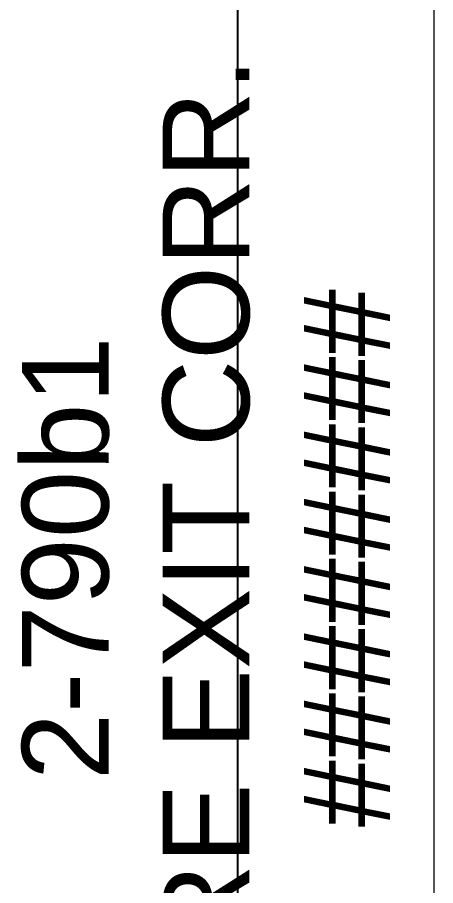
# Model space of a CAD drawing. Header units: centimetres. Extents: x -678439 to 55805, y -426864 to 17948.
# Drawn here: x 47447.1 to 47640.3, y 16567.6 to 16968.7 of the extents above; entities that cross this region are included whole.
import ezdxf
from ezdxf.enums import TextEntityAlignment as Align

# ---------------------------------------------------------------- set-up
doc = ezdxf.new("R2010")
doc.units = ezdxf.units.CM
doc.header["$LTSCALE"] = 0.01
doc.header["$MEASUREMENT"] = 0
doc.layers.get('0').update_dxf_attribs({"lineweight": 0})
doc.layers.add('6', color=242, linetype='Continuous')
doc.layers.add('AI-040 @ 250', color=2, linetype='Continuous', lineweight=20)
doc.layers.add('PERDE DUVAR', color=5, linetype='Continuous', lineweight=40)
doc.styles.add('Arial', font='arial.ttf')

# ---------------------------------------------------------------- blocks, each defined once
blk = doc.blocks.new('A$C4FB81733')
at = {"layer": 'PERDE DUVAR', "lineweight": -2}
blk.add_lwpolyline([(8780, 5140), (0, 5140), (0, 5540), (8780, 5540)], dxfattribs=at)
blk = doc.blocks.new('*U93')
at = {"style": 'Arial'}
for tag, p in [('NO', (1.676, 0.8)), ('MAHAL', (1.676, -1.8)), ('ALAN', (1.676, -4.4))]:
    blk.add_attdef(tag, text='', height=1.6, dxfattribs=at).set_placement(p, align=Align.MIDDLE_CENTER)
blk = doc.blocks.new('A$C6B6314DF')
at = {"layer": '6'}
blk.add_line((-37.61, -9.85), (-37.61, -21.4214), dxfattribs=at)

msp = doc.modelspace()

# ---------------------------------------------------------------- block references
at = {"xscale": 0.1, "yscale": 0.1, "zscale": 0.1, "rotation": 90}
msp.add_blockref('A$C4FB81733', (48193.68, 16223.87), dxfattribs=at)
at = {"layer": '6', "xscale": 100, "yscale": 100, "zscale": 100}
msp.add_blockref('A$C6B6314DF', (51309.68, 18103.87), dxfattribs=at)
at = {"layer": 'AI-040 @ 250', "color": 2, "linetype": 'Continuous', "lineweight": -2, "transparency": 33554610, "xscale": 25, "yscale": 25, "zscale": 25, "rotation": 90}
msp.add_blockref('*U93', (47489.18, 16676.95), dxfattribs=at).add_auto_attribs({'ALAN': '########', 'MAHAL': 'FIRE EXIT CORR.', 'NO': '2-790b1'})

doc.saveas('drawing.dxf')
